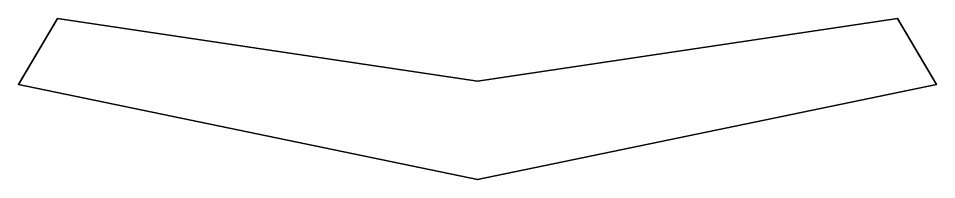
# Model space of a CAD drawing. Extents: x 0 to 1740, y -305 to 0.
import ezdxf

# ---------------------------------------------------------------- set-up
doc = ezdxf.new("R2010")
doc.units = 0
doc.linetypes.add('Solid', pattern=[0])

msp = doc.modelspace()

# ---------------------------------------------------------------- linework, layer by layer
at = {"color": 0, "linetype": 'Solid', "lineweight": 35}
msp.add_lwpolyline([(74, 0), (870, -119), (1666, 0), (1740, -125), (870, -305), (0, -125), (74, 0)], close=True, dxfattribs=at)

doc.saveas('drawing.dxf')
